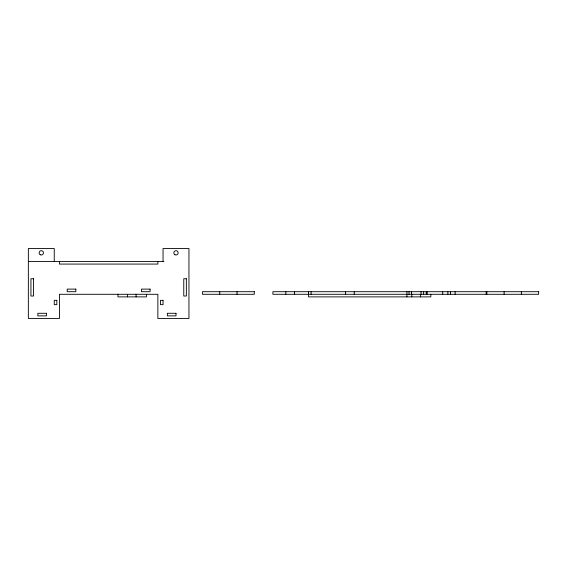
<?xml version="1.0" encoding="UTF-8"?>
<svg xmlns="http://www.w3.org/2000/svg" width="567" height="567" viewBox="0 0 567 567"><rect width="100%" height="100%" fill="white"/><g stroke="black" fill="none" stroke-linecap="round" stroke-linejoin="round"><path stroke-width="0.85" d="M28.35 261.479L163.913 261.479M521.378 291.7L521.378 294.294M504.113 291.7L504.113 294.294M486.84 291.7L486.84 294.294M486.181 291.7L486.181 294.294M455.103 291.7L455.103 294.294M450.489 291.7L450.489 294.294M447.895 291.7L447.895 294.294M442.721 291.7L442.721 294.294M430.814 294.294L430.814 296.881L308.476 296.881L308.476 291.7M427.178 291.7L427.178 294.294M426.242 291.7L426.242 294.294M423.655 291.7L423.655 294.294M421.061 291.7L421.061 294.294M420.452 294.294L420.452 296.881M411.819 294.294L411.819 296.881M411.614 291.7L411.614 294.294M409.027 291.7L409.027 294.294M406.908 291.7L406.908 296.881M354.24 291.7L354.24 294.294M345.608 291.7L345.608 294.294M311.07 291.7L311.07 294.294M294.479 291.7L294.479 294.294M285.839 291.7L285.839 294.294M237.027 291.7L237.027 294.294M219.755 291.7L219.755 294.294M163.048 261.479L163.048 248.53L188.953 248.53L188.953 318.47L157.867 318.47L157.867 294.294L59.436 294.294L59.436 318.47L28.35 318.47L28.35 248.53L54.255 248.53L54.255 261.479M157.867 261.479L157.867 264.073L59.436 264.073L59.436 261.479M146.456 294.294L146.456 296.881L117.964 296.881L117.964 294.294M136.094 294.294L136.094 296.881M127.462 294.294L127.462 296.881M33.531 278.751L30.937 278.751L30.937 296.017L33.531 296.017L33.531 278.751M186.359 278.751L183.772 278.751L183.772 296.017L186.359 296.017L186.359 278.751M75.836 289.113L67.204 289.113L67.204 291.7L75.836 291.7L75.836 289.113M150.092 289.113L141.459 289.113L141.459 291.7L150.092 291.7L150.092 289.113M254.292 291.7L202.49 291.7L202.49 294.294L254.292 294.294L254.292 291.7M538.65 291.7L272.89 291.7L272.89 294.294L538.65 294.294L538.65 291.7M56.842 300.34L54.255 300.34L54.255 304.656L56.842 304.656L56.842 300.34M163.048 300.34L160.454 300.34L160.454 304.656L163.048 304.656L163.048 300.34M46.48 313.289L37.847 313.289L37.847 315.876L46.48 315.876L46.48 313.289M175.997 313.289L167.364 313.289L167.364 315.876L175.997 315.876L175.997 313.289M40.222 254.718A2.162 2.162 0 0 0 43.461 252.847A2.162 2.162 0 0 0 40.222 250.975A2.162 2.162 0 0 0 40.222 254.718M174.919 254.718A2.162 2.162 0 0 0 178.158 252.847A2.162 2.162 0 0 0 174.919 250.975A2.162 2.162 0 0 0 174.919 254.718"/></g></svg>
